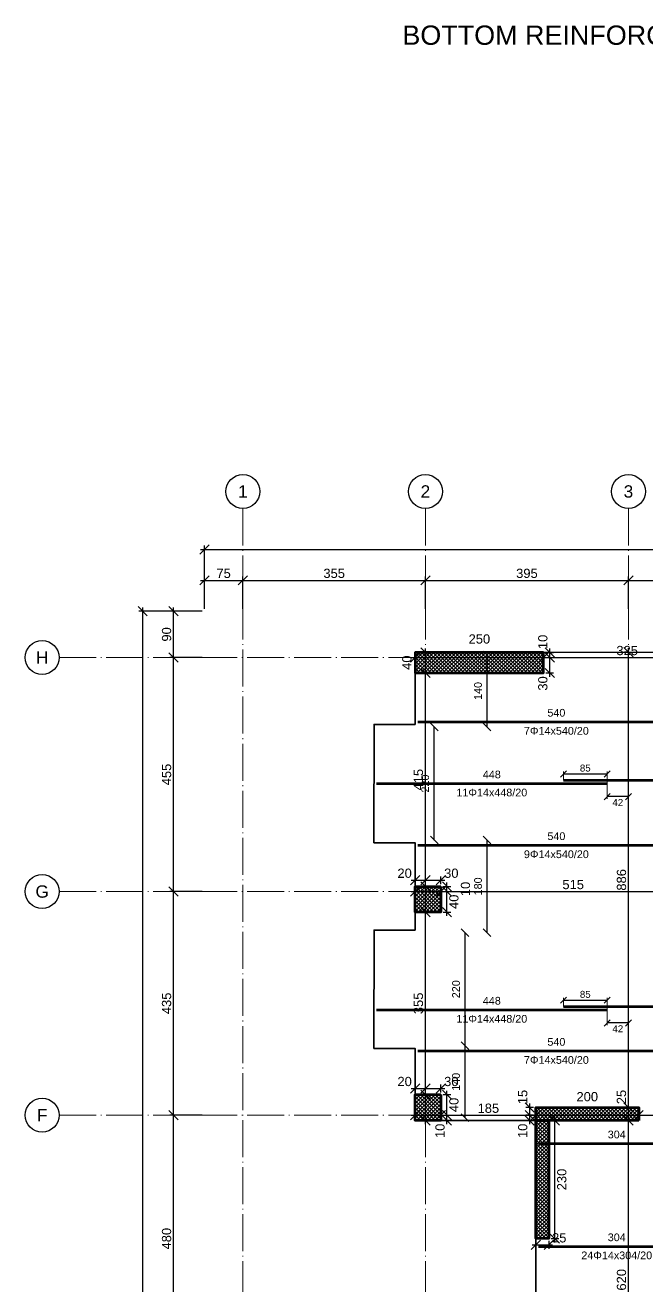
# Model space of a CAD drawing. Header units: millimetres. Extents: x -404 to 6018, y -5139 to 7890.
# Drawn here: x -349 to 861, y -2962 to -511 of the extents above; entities that cross this region are included whole.
import ezdxf
from ezdxf.enums import TextEntityAlignment as Align

# ---------------------------------------------------------------- set-up
doc = ezdxf.new("R2010")
doc.units = ezdxf.units.MM
doc.linetypes.add('ZWCAD_ISO04W100', pattern=[30.5, 24, -3, 0.5, -3])
for name, color, linetype, lineweight in [('AXIS LINES', 255, 'ZWCAD_ISO04W100', 13), ('COLUMN', 140, 'Continuous', 53), ('SLAB', 3, 'Continuous', 35), ('WALL', 10, 'Continuous', 53)]:
    doc.layers.add(name, color=color, linetype=linetype, lineweight=lineweight)
for name, color, linetype in [('FW_AXIS', 7, 'Continuous'), ('FW_COLUMN_HATCH', 8, 'Continuous'), ('FW_DIM', 7, 'Continuous'), ('FW_WALL_HATCH', 8, 'Continuous'), ('REB_NOTES', 7, 'Continuous'), ('REB_TOP_MESH_X', 5, 'Continuous'), ('REB_TOP_MESH_X_AXDIM', 5, 'Continuous'), ('REB_TOP_MESH_X_LAP', 5, 'Continuous'), ('REB_TOP_MESH_X_RANGE', 5, 'Continuous'), ('REB_TOP_MESH_X_TEXT', 5, 'Continuous')]:
    doc.layers.add(name, color=color, linetype=linetype)
doc.styles.add('REBAR_TXT', font='arial.ttf')
doc.styles.get("Standard").update_dxf_attribs({"font": 'arial.ttf'})
doc.dimstyles.new('FW_DIM', dxfattribs={"dimtxt": 18, "dimasz": 9, "dimexe": 7.5, "dimexo": 4.5, "dimgap": 4.5, "dimtad": 1, "dimdec": 0, "dimtxsty": 'Standard', "dimtsz": 9, "dimcen": 2.5, "dimdle": 7.5, "dimclrd": 256, "dimclre": 256, "dimclrt": 7, "dimazin": 3, "dimtfac": 1, "dimtmove": 2, "dimatfit": 3})
doc.dimstyles.new('REBAR LAP', dxfattribs={"dimtxt": 13.5, "dimasz": 2.5, "dimexe": 4.5, "dimexo": 0, "dimgap": 4.5, "dimtad": 1, "dimdec": 0, "dimtxsty": 'Standard', "dimtsz": 6, "dimcen": 2.5, "dimclrd": 6, "dimclre": 6, "dimclrt": 7, "dimazin": 3, "dimtfac": 1, "dimtmove": 2, "dimatfit": 3, "dimlwd": 25, "dimlwe": 18})
doc.dimstyles.new('REBAR M-200', dxfattribs={"dimtxt": 15, "dimasz": 15, "dimexe": 25, "dimexo": 12.5, "dimgap": 10, "dimtad": 1, "dimdec": 0, "dimtxsty": 'Standard', "dimblk": 'NONE', "dimcen": 50, "dimse1": 1, "dimse2": 1, "dimclrd": 6, "dimclre": 6, "dimclrt": 7, "dimazin": 3, "dimtfac": 1, "dimtmove": 2, "dimatfit": 3, "dimldrblk": 'NONE', "dimlwd": 53})
doc.dimstyles.new('REBAR RANGE', dxfattribs={"dimtxt": 15, "dimasz": 2.5, "dimexe": 0, "dimexo": 0, "dimgap": 10, "dimtad": 1, "dimdec": 0, "dimtxsty": 'Standard', "dimtsz": 7.5, "dimcen": 2.5, "dimse1": 1, "dimse2": 1, "dimclrd": 6, "dimclre": 6, "dimclrt": 7, "dimazin": 3, "dimtfac": 1, "dimtmove": 2, "dimatfit": 3, "dimlwd": 25})

# ---------------------------------------------------------------- blocks, each defined once
blk = doc.blocks.new('*D1102')
at = {"color": 6, "lineweight": 53}
blk.add_line((650, -2885.1), (954.5, -2885.1), dxfattribs=at)
at = {"layer": 'Defpoints'}
for p in [(650, -2885.1), (650, -2885.1), (954.5, -2885.1)]:
    blk.add_point(p, dxfattribs=at)
at = {"layer": 'REB_TOP_MESH_X', "color": 7, "insert": (802.2, -2867.6), "char_height": 15, "attachment_point": 5}
blk.add_mtext('304', dxfattribs=at)
blk = doc.blocks.new('_NONE')
blk = doc.blocks.new('*D1123')
at = {"color": 6, "lineweight": 53}
blk.add_line((335, -2425.1), (783.5, -2425.1), dxfattribs=at)
at = {"layer": 'Defpoints'}
for p in [(335, -2425.1), (335, -2425.1), (783.5, -2425.1)]:
    blk.add_point(p, dxfattribs=at)
at = {"layer": 'REB_TOP_MESH_X', "color": 7, "insert": (559.2, -2407.6), "char_height": 15, "attachment_point": 5}
blk.add_mtext('448', dxfattribs=at)
blk = doc.blocks.new('*D1124')
at = {"color": 6, "lineweight": 53}
blk.add_line((698.5, -2418.4), (1298.5, -2418.4), dxfattribs=at)
at = {"layer": 'Defpoints'}
for p in [(698.5, -2418.4), (698.5, -2418.4), (1298.5, -2418.4)]:
    blk.add_point(p, dxfattribs=at)
at = {"layer": 'REB_TOP_MESH_X', "color": 7, "insert": (998.5, -2400.9), "char_height": 15, "attachment_point": 5}
blk.add_mtext('600', dxfattribs=at)
blk = doc.blocks.new('_Oblique')
at = {"color": 0, "linetype": 'ByBlock', "lineweight": -2}
blk.add_line((-0.5, -0.5), (0.5, 0.5), dxfattribs=at)
blk = doc.blocks.new('*D1127')
at = {"color": 6, "lineweight": 18}
for p, q in [((698.5, -2418.4), (698.5, -2401.9)), ((783.5, -2425.1), (783.5, -2401.9))]:
    blk.add_line(p, q, dxfattribs=at)
at = {"color": 6, "lineweight": 25}
blk.add_line((698.5, -2406.4), (783.5, -2406.4), dxfattribs=at)
at = {"layer": 'Defpoints'}
for p in [(698.5, -2406.4), (698.5, -2418.4), (783.5, -2425.1)]:
    blk.add_point(p, dxfattribs=at)
at = {"layer": 'REB_TOP_MESH_X_LAP', "color": 6, "xscale": 12, "yscale": 12}
for p in [(698.5, -2406.4), (783.5, -2406.4)]:
    blk.add_blockref('_OBLIQUE', p, dxfattribs=at)
at = {"layer": 'REB_TOP_MESH_X_LAP', "color": 7, "insert": (741, -2395.1), "char_height": 13.5, "attachment_point": 5}
blk.add_mtext('85', dxfattribs=at)
blk = doc.blocks.new('*D1128')
at = {"color": 6, "lineweight": 18}
for p, q in [((783.5, -2425.1), (783.5, -2455.1)), ((825, -2425.1), (825, -2455.1))]:
    blk.add_line(p, q, dxfattribs=at)
at = {"color": 6, "lineweight": 25}
blk.add_line((825, -2450.6), (783.5, -2450.6), dxfattribs=at)
at = {"layer": 'Defpoints'}
for p in [(783.5, -2425.1), (825, -2425.1), (825, -2450.6)]:
    blk.add_point(p, dxfattribs=at)
at = {"layer": 'REB_TOP_MESH_X_AXDIM', "color": 6, "xscale": 12, "yscale": 12}
for p in [(783.5, -2450.6), (825, -2450.6)]:
    blk.add_blockref('_OBLIQUE', p, dxfattribs=at)
at = {"layer": 'REB_TOP_MESH_X_AXDIM', "color": 7, "insert": (804.3, -2461.9), "char_height": 13.5, "attachment_point": 5}
blk.add_mtext('42', dxfattribs=at)
blk = doc.blocks.new('*D1133')
at = {"color": 6, "lineweight": 53}
blk.add_line((335, -1985.1), (783.5, -1985.1), dxfattribs=at)
at = {"layer": 'Defpoints'}
for p in [(335, -1985.1), (335, -1985.1), (783.5, -1985.1)]:
    blk.add_point(p, dxfattribs=at)
at = {"layer": 'REB_TOP_MESH_X', "color": 7, "insert": (559.2, -1967.6), "char_height": 15, "attachment_point": 5}
blk.add_mtext('448', dxfattribs=at)
blk = doc.blocks.new('*D1134')
at = {"color": 6, "lineweight": 53}
blk.add_line((698.5, -1978.4), (1298.5, -1978.4), dxfattribs=at)
at = {"layer": 'Defpoints'}
for p in [(698.5, -1978.4), (698.5, -1978.4), (1298.5, -1978.4)]:
    blk.add_point(p, dxfattribs=at)
at = {"layer": 'REB_TOP_MESH_X', "color": 7, "insert": (998.5, -1960.9), "char_height": 15, "attachment_point": 5}
blk.add_mtext('600', dxfattribs=at)
blk = doc.blocks.new('*D1137')
at = {"color": 6, "lineweight": 18}
for p, q in [((698.5, -1978.4), (698.5, -1961.9)), ((783.5, -1985.1), (783.5, -1961.9))]:
    blk.add_line(p, q, dxfattribs=at)
at = {"color": 6, "lineweight": 25}
blk.add_line((698.5, -1966.4), (783.5, -1966.4), dxfattribs=at)
at = {"layer": 'Defpoints'}
for p in [(698.5, -1966.4), (698.5, -1978.4), (783.5, -1985.1)]:
    blk.add_point(p, dxfattribs=at)
at = {"layer": 'REB_TOP_MESH_X_LAP', "color": 6, "xscale": 12, "yscale": 12}
for p in [(698.5, -1966.4), (783.5, -1966.4)]:
    blk.add_blockref('_OBLIQUE', p, dxfattribs=at)
at = {"layer": 'REB_TOP_MESH_X_LAP', "color": 7, "insert": (741, -1955.1), "char_height": 13.5, "attachment_point": 5}
blk.add_mtext('85', dxfattribs=at)
blk = doc.blocks.new('*D1138')
at = {"color": 6, "lineweight": 18}
for p, q in [((783.5, -1985.1), (783.5, -2015.1)), ((825, -1985.1), (825, -2015.1))]:
    blk.add_line(p, q, dxfattribs=at)
at = {"color": 6, "lineweight": 25}
blk.add_line((825, -2010.6), (783.5, -2010.6), dxfattribs=at)
at = {"layer": 'Defpoints'}
for p in [(783.5, -1985.1), (825, -1985.1), (825, -2010.6)]:
    blk.add_point(p, dxfattribs=at)
at = {"layer": 'REB_TOP_MESH_X_AXDIM', "color": 6, "xscale": 12, "yscale": 12}
for p in [(783.5, -2010.6), (825, -2010.6)]:
    blk.add_blockref('_OBLIQUE', p, dxfattribs=at)
at = {"layer": 'REB_TOP_MESH_X_AXDIM', "color": 7, "insert": (804.3, -2021.9), "char_height": 13.5, "attachment_point": 5}
blk.add_mtext('42', dxfattribs=at)
blk = doc.blocks.new('*D1143')
at = {"color": 6, "lineweight": 53}
blk.add_line((415, -2105.1), (954.5, -2105.1), dxfattribs=at)
at = {"layer": 'Defpoints'}
for p in [(415, -2105.1), (415, -2105.1), (954.5, -2105.1)]:
    blk.add_point(p, dxfattribs=at)
at = {"layer": 'REB_TOP_MESH_X', "color": 7, "insert": (684.8, -2087.6), "char_height": 15, "attachment_point": 5}
blk.add_mtext('540', dxfattribs=at)
blk = doc.blocks.new('*D1174')
at = {"color": 6, "lineweight": 53}
blk.add_line((415, -2505.1), (954.5, -2505.1), dxfattribs=at)
at = {"layer": 'Defpoints'}
for p in [(415, -2505.1), (415, -2505.1), (954.5, -2505.1)]:
    blk.add_point(p, dxfattribs=at)
at = {"layer": 'REB_TOP_MESH_X', "color": 7, "insert": (684.8, -2487.6), "char_height": 15, "attachment_point": 5}
blk.add_mtext('540', dxfattribs=at)
blk = doc.blocks.new('*D1181')
at = {"color": 6, "lineweight": 53}
blk.add_line((415, -1865.1), (954.5, -1865.1), dxfattribs=at)
at = {"layer": 'Defpoints'}
for p in [(415, -1865.1), (415, -1865.1), (954.5, -1865.1)]:
    blk.add_point(p, dxfattribs=at)
at = {"layer": 'REB_TOP_MESH_X', "color": 7, "insert": (684.8, -1847.6), "char_height": 15, "attachment_point": 5}
blk.add_mtext('540', dxfattribs=at)
blk = doc.blocks.new('*D1228')
at = {"color": 6, "lineweight": 53}
blk.add_line((650, -2685.1), (954.5, -2685.1), dxfattribs=at)
at = {"layer": 'Defpoints'}
for p in [(650, -2685.1), (650, -2685.1), (954.5, -2685.1)]:
    blk.add_point(p, dxfattribs=at)
at = {"layer": 'REB_TOP_MESH_X', "color": 7, "insert": (802.2, -2667.6), "char_height": 15, "attachment_point": 5}
blk.add_mtext('304', dxfattribs=at)
blk = doc.blocks.new('*D1275')
at = {"color": 6, "lineweight": 25}
blk.add_line((507.1, -2495.1), (507.1, -2275.1), dxfattribs=at)
at = {"layer": 'Defpoints'}
for p in [(507.1, -2275.1), (507.1, -2495.1), (507.1, -2495.1)]:
    blk.add_point(p, dxfattribs=at)
at = {"layer": 'REB_TOP_MESH_X_RANGE', "color": 6, "xscale": 15, "yscale": 15, "rotation": 90}
for p in [(507.1, -2275.1), (507.1, -2495.1)]:
    blk.add_blockref('_OBLIQUE', p, dxfattribs=at)
at = {"layer": 'REB_TOP_MESH_X_RANGE', "color": 7, "insert": (489.6, -2385.1), "char_height": 15, "attachment_point": 5, "rotation": 90}
blk.add_mtext('220', dxfattribs=at)
blk = doc.blocks.new('*D1276')
at = {"color": 6, "lineweight": 25}
blk.add_line((447.1, -2095.1), (447.1, -1875.1), dxfattribs=at)
at = {"layer": 'Defpoints'}
for p in [(447.1, -1875.1), (447.1, -2095.1), (447.1, -2095.1)]:
    blk.add_point(p, dxfattribs=at)
at = {"layer": 'REB_TOP_MESH_X_RANGE', "color": 6, "xscale": 15, "yscale": 15, "rotation": 90}
for p in [(447.1, -1875.1), (447.1, -2095.1)]:
    blk.add_blockref('_OBLIQUE', p, dxfattribs=at)
at = {"layer": 'REB_TOP_MESH_X_RANGE', "color": 7, "insert": (429.6, -1985.1), "char_height": 15, "attachment_point": 5, "rotation": 90}
blk.add_mtext('220', dxfattribs=at)
blk = doc.blocks.new('*D1281')
at = {"color": 6, "lineweight": 25}
blk.add_line((549.9, -2275.1), (549.9, -2095.1), dxfattribs=at)
at = {"layer": 'Defpoints'}
for p in [(549.9, -2095.1), (549.9, -2275.1), (549.9, -2275.1)]:
    blk.add_point(p, dxfattribs=at)
at = {"layer": 'REB_TOP_MESH_X_RANGE', "color": 6, "xscale": 15, "yscale": 15, "rotation": 90}
for p in [(549.9, -2095.1), (549.9, -2275.1)]:
    blk.add_blockref('_OBLIQUE', p, dxfattribs=at)
at = {"layer": 'REB_TOP_MESH_X_RANGE', "color": 7, "insert": (532.4, -2185.1), "char_height": 15, "attachment_point": 5, "rotation": 90}
blk.add_mtext('180', dxfattribs=at)
blk = doc.blocks.new('*D1287')
at = {"color": 6, "lineweight": 25}
blk.add_line((507.1, -2635.1), (507.1, -2495.1), dxfattribs=at)
at = {"layer": 'Defpoints'}
for p in [(507.1, -2495.1), (507.1, -2635.1), (507.1, -2635.1)]:
    blk.add_point(p, dxfattribs=at)
at = {"layer": 'REB_TOP_MESH_X_RANGE', "color": 6, "xscale": 15, "yscale": 15, "rotation": 90}
for p in [(507.1, -2495.1), (507.1, -2635.1)]:
    blk.add_blockref('_OBLIQUE', p, dxfattribs=at)
at = {"layer": 'REB_TOP_MESH_X_RANGE', "color": 7, "insert": (489.6, -2565.1), "char_height": 15, "attachment_point": 5, "rotation": 90}
blk.add_mtext('140', dxfattribs=at)
blk = doc.blocks.new('*D1288')
at = {"color": 6, "lineweight": 25}
blk.add_line((549.9, -1875.1), (549.9, -1735.1), dxfattribs=at)
at = {"layer": 'Defpoints'}
for p in [(549.9, -1735.1), (549.9, -1875.1), (549.9, -1875.1)]:
    blk.add_point(p, dxfattribs=at)
at = {"layer": 'REB_TOP_MESH_X_RANGE', "color": 6, "xscale": 15, "yscale": 15, "rotation": 90}
for p in [(549.9, -1735.1), (549.9, -1875.1)]:
    blk.add_blockref('_OBLIQUE', p, dxfattribs=at)
at = {"layer": 'REB_TOP_MESH_X_RANGE', "color": 7, "insert": (532.4, -1805.1), "char_height": 15, "attachment_point": 5, "rotation": 90}
blk.add_mtext('140', dxfattribs=at)
blk = doc.blocks.new('*D1306')
for p, q in [((632.9, -2647.6), (632.9, -2622.6)), ((640.4, -2630.1), (625.4, -2630.1)), ((640.4, -2640.1), (625.4, -2640.1))]:
    blk.add_line(p, q)
at = {"layer": 'Defpoints'}
for p in [(632.9, -2640.1), (644.9, -2630.1), (644.9, -2640.1)]:
    blk.add_point(p, dxfattribs=at)
at = {"layer": 'FW_DIM', "xscale": 18, "yscale": 18, "rotation": 90}
for p in [(632.9, -2630.1), (632.9, -2640.1)]:
    blk.add_blockref('_OBLIQUE', p, dxfattribs=at)
at = {"layer": 'FW_DIM', "color": 7, "insert": (619.4, -2660.5), "char_height": 18, "attachment_point": 5, "rotation": 90}
blk.add_mtext('10', dxfattribs=at)
blk = doc.blocks.new('*D1307')
for p, q in [((640.4, -2615.1), (625.4, -2615.1)), ((632.9, -2637.6), (632.9, -2607.6)), ((640.4, -2630.1), (625.4, -2630.1))]:
    blk.add_line(p, q)
at = {"layer": 'Defpoints'}
for p in [(644.9, -2615.1), (632.9, -2630.1), (644.9, -2630.1)]:
    blk.add_point(p, dxfattribs=at)
at = {"layer": 'FW_DIM', "xscale": 18, "yscale": 18, "rotation": 90}
for p in [(632.9, -2615.1), (632.9, -2630.1)]:
    blk.add_blockref('_OBLIQUE', p, dxfattribs=at)
at = {"layer": 'FW_DIM', "color": 7, "insert": (619.4, -2594.7), "char_height": 18, "attachment_point": 5, "rotation": 90}
blk.add_mtext('15', dxfattribs=at)
blk = doc.blocks.new('*D1308')
for p, q in [((637.4, -2882.1), (677.4, -2882.1)), ((644.9, -2874.6), (644.9, -2889.6)), ((669.9, -2874.6), (669.9, -2889.6))]:
    blk.add_line(p, q)
at = {"layer": 'Defpoints'}
for p in [(644.9, -2870.1), (644.9, -2882.1), (669.9, -2870.1)]:
    blk.add_point(p, dxfattribs=at)
at = {"layer": 'FW_DIM', "xscale": 18, "yscale": 18}
for p in [(644.9, -2882.1), (669.9, -2882.1)]:
    blk.add_blockref('_OBLIQUE', p, dxfattribs=at)
at = {"layer": 'FW_DIM', "color": 7, "insert": (690.3, -2868.6), "char_height": 18, "attachment_point": 5}
blk.add_mtext('25', dxfattribs=at)
blk = doc.blocks.new('*D1309')
for p, q in [((674.4, -2640.1), (689.4, -2640.1)), ((681.9, -2877.6), (681.9, -2632.6)), ((674.4, -2870.1), (689.4, -2870.1))]:
    blk.add_line(p, q)
at = {"layer": 'Defpoints'}
for p in [(669.9, -2640.1), (669.9, -2870.1), (681.9, -2870.1)]:
    blk.add_point(p, dxfattribs=at)
at = {"layer": 'FW_DIM', "xscale": 18, "yscale": 18, "rotation": 90}
for p in [(681.9, -2640.1), (681.9, -2870.1)]:
    blk.add_blockref('_OBLIQUE', p, dxfattribs=at)
at = {"layer": 'FW_DIM', "color": 7, "insert": (695.4, -2755.1), "char_height": 18, "attachment_point": 5, "rotation": 90}
blk.add_mtext('230', dxfattribs=at)
blk = doc.blocks.new('*D1310')
for p, q in [((664.5, -1740.1), (679.5, -1740.1)), ((672, -1777.6), (672, -1732.6)), ((664.5, -1770.1), (679.5, -1770.1))]:
    blk.add_line(p, q)
at = {"layer": 'Defpoints'}
for p in [(660, -1740.1), (660, -1770.1), (672, -1770.1)]:
    blk.add_point(p, dxfattribs=at)
at = {"layer": 'FW_DIM', "xscale": 18, "yscale": 18, "rotation": 90}
for p in [(672, -1740.1), (672, -1770.1)]:
    blk.add_blockref('_OBLIQUE', p, dxfattribs=at)
at = {"layer": 'FW_DIM', "color": 7, "insert": (658.5, -1790.5), "char_height": 18, "attachment_point": 5, "rotation": 90}
blk.add_mtext('30', dxfattribs=at)
blk = doc.blocks.new('*D1311')
for p, q in [((664.5, -1730.1), (679.5, -1730.1)), ((664.5, -1740.1), (679.5, -1740.1)), ((672, -1747.6), (672, -1722.6))]:
    blk.add_line(p, q)
at = {"layer": 'Defpoints'}
for p in [(660, -1730.1), (660, -1740.1), (672, -1740.1)]:
    blk.add_point(p, dxfattribs=at)
at = {"layer": 'FW_DIM', "xscale": 18, "yscale": 18, "rotation": 90}
for p in [(672, -1730.1), (672, -1740.1)]:
    blk.add_blockref('_OBLIQUE', p, dxfattribs=at)
at = {"layer": 'FW_DIM', "color": 7, "insert": (658.5, -1709.7), "char_height": 18, "attachment_point": 5, "rotation": 90}
blk.add_mtext('10', dxfattribs=at)
blk = doc.blocks.new('*D1332')
for p, q in [((402.5, -2173.1), (437.5, -2173.1)), ((410, -2180.6), (410, -2165.6)), ((430, -2180.6), (430, -2165.6))]:
    blk.add_line(p, q)
at = {"layer": 'Defpoints'}
for p in [(410, -2173.1), (410, -2185.1), (430, -2185.1)]:
    blk.add_point(p, dxfattribs=at)
at = {"layer": 'FW_DIM', "xscale": 18, "yscale": 18}
for p in [(410, -2173.1), (430, -2173.1)]:
    blk.add_blockref('_OBLIQUE', p, dxfattribs=at)
at = {"layer": 'FW_DIM', "color": 7, "insert": (389.6, -2159.6), "char_height": 18, "attachment_point": 5}
blk.add_mtext('20', dxfattribs=at)
blk = doc.blocks.new('*D1333')
for p, q in [((422.5, -2173.1), (467.5, -2173.1)), ((430, -2180.6), (430, -2165.6)), ((460, -2180.6), (460, -2165.6))]:
    blk.add_line(p, q)
at = {"layer": 'Defpoints'}
for p in [(430, -2173.1), (430, -2185.1), (460, -2185.1)]:
    blk.add_point(p, dxfattribs=at)
at = {"layer": 'FW_DIM', "xscale": 18, "yscale": 18}
for p in [(430, -2173.1), (460, -2173.1)]:
    blk.add_blockref('_OBLIQUE', p, dxfattribs=at)
at = {"layer": 'FW_DIM', "color": 7, "insert": (480.4, -2159.6), "char_height": 18, "attachment_point": 5}
blk.add_mtext('30', dxfattribs=at)
blk = doc.blocks.new('*D1334')
for p, q in [((464.5, -2195.1), (479.5, -2195.1)), ((472, -2242.6), (472, -2187.6)), ((464.5, -2235.1), (479.5, -2235.1))]:
    blk.add_line(p, q)
at = {"layer": 'Defpoints'}
for p in [(460, -2195.1), (460, -2235.1), (472, -2235.1)]:
    blk.add_point(p, dxfattribs=at)
at = {"layer": 'FW_DIM', "xscale": 18, "yscale": 18, "rotation": 90}
for p in [(472, -2195.1), (472, -2235.1)]:
    blk.add_blockref('_OBLIQUE', p, dxfattribs=at)
at = {"layer": 'FW_DIM', "color": 7, "insert": (485.5, -2215.1), "char_height": 18, "attachment_point": 5, "rotation": 90}
blk.add_mtext('40', dxfattribs=at)
blk = doc.blocks.new('*D1335')
for p, q in [((472, -2202.6), (472, -2177.6)), ((464.5, -2185.1), (479.5, -2185.1)), ((464.5, -2195.1), (479.5, -2195.1))]:
    blk.add_line(p, q)
at = {"layer": 'Defpoints'}
for p in [(460, -2185.1), (460, -2195.1), (472, -2195.1)]:
    blk.add_point(p, dxfattribs=at)
at = {"layer": 'FW_DIM', "xscale": 18, "yscale": 18, "rotation": 90}
for p in [(472, -2185.1), (472, -2195.1)]:
    blk.add_blockref('_OBLIQUE', p, dxfattribs=at)
at = {"layer": 'FW_DIM', "color": 7, "insert": (508, -2190.1), "char_height": 18, "attachment_point": 5, "rotation": 90}
blk.add_mtext('10', dxfattribs=at)
blk = doc.blocks.new('*D1344')
for p, q in [((410, -2585.6), (410, -2570.6)), ((430, -2585.6), (430, -2570.6)), ((402.5, -2578.1), (437.5, -2578.1))]:
    blk.add_line(p, q)
at = {"layer": 'Defpoints'}
for p in [(410, -2578.1), (410, -2590.1), (430, -2590.1)]:
    blk.add_point(p, dxfattribs=at)
at = {"layer": 'FW_DIM', "xscale": 18, "yscale": 18}
for p in [(410, -2578.1), (430, -2578.1)]:
    blk.add_blockref('_OBLIQUE', p, dxfattribs=at)
at = {"layer": 'FW_DIM', "color": 7, "insert": (389.6, -2564.6), "char_height": 18, "attachment_point": 5}
blk.add_mtext('20', dxfattribs=at)
blk = doc.blocks.new('*D1345')
for p, q in [((430, -2585.6), (430, -2570.6)), ((460, -2585.6), (460, -2570.6)), ((422.5, -2578.1), (467.5, -2578.1))]:
    blk.add_line(p, q)
at = {"layer": 'Defpoints'}
for p in [(430, -2578.1), (430, -2590.1), (460, -2590.1)]:
    blk.add_point(p, dxfattribs=at)
at = {"layer": 'FW_DIM', "xscale": 18, "yscale": 18}
for p in [(430, -2578.1), (460, -2578.1)]:
    blk.add_blockref('_OBLIQUE', p, dxfattribs=at)
at = {"layer": 'FW_DIM', "color": 7, "insert": (480.4, -2564.6), "char_height": 18, "attachment_point": 5}
blk.add_mtext('30', dxfattribs=at)
blk = doc.blocks.new('*D1346')
for p, q in [((472, -2647.6), (472, -2622.6)), ((464.5, -2630.1), (479.5, -2630.1)), ((464.5, -2640.1), (479.5, -2640.1))]:
    blk.add_line(p, q)
at = {"layer": 'Defpoints'}
for p in [(460, -2630.1), (460, -2640.1), (472, -2640.1)]:
    blk.add_point(p, dxfattribs=at)
at = {"layer": 'FW_DIM', "xscale": 18, "yscale": 18, "rotation": 90}
for p in [(472, -2630.1), (472, -2640.1)]:
    blk.add_blockref('_OBLIQUE', p, dxfattribs=at)
at = {"layer": 'FW_DIM', "color": 7, "insert": (458.5, -2660.5), "char_height": 18, "attachment_point": 5, "rotation": 90}
blk.add_mtext('10', dxfattribs=at)
blk = doc.blocks.new('*D1347')
for p, q in [((464.5, -2590.1), (479.5, -2590.1)), ((472, -2637.6), (472, -2582.6)), ((464.5, -2630.1), (479.5, -2630.1))]:
    blk.add_line(p, q)
at = {"layer": 'Defpoints'}
for p in [(460, -2590.1), (460, -2630.1), (472, -2630.1)]:
    blk.add_point(p, dxfattribs=at)
at = {"layer": 'FW_DIM', "xscale": 18, "yscale": 18, "rotation": 90}
for p in [(472, -2590.1), (472, -2630.1)]:
    blk.add_blockref('_OBLIQUE', p, dxfattribs=at)
at = {"layer": 'FW_DIM', "color": 7, "insert": (485.5, -2610.1), "char_height": 18, "attachment_point": 5, "rotation": 90}
blk.add_mtext('40', dxfattribs=at)
blk = doc.blocks.new('*D1398')
for p, q in [((410, -2625.6), (410, -2622.6)), ((460, -2625.6), (460, -2622.6)), ((402.5, -2630.1), (467.5, -2630.1))]:
    blk.add_line(p, q)
at = {"layer": 'Defpoints'}
for p in [(410, -2630.1), (410, -2630.1), (460, -2630.1)]:
    blk.add_point(p, dxfattribs=at)
at = {"layer": 'FW_DIM', "xscale": 18, "yscale": 18}
for p in [(410, -2630.1), (460, -2630.1)]:
    blk.add_blockref('_OBLIQUE', p, dxfattribs=at)
blk = doc.blocks.new('*D1399')
for p, q in [((460, -2625.6), (460, -2622.6)), ((644.9, -2625.6), (644.9, -2622.6)), ((452.5, -2630.1), (652.4, -2630.1))]:
    blk.add_line(p, q)
at = {"layer": 'Defpoints'}
for p in [(460, -2630.1), (460, -2630.1), (644.9, -2630.1)]:
    blk.add_point(p, dxfattribs=at)
at = {"layer": 'FW_DIM', "xscale": 18, "yscale": 18}
for p in [(460, -2630.1), (644.9, -2630.1)]:
    blk.add_blockref('_OBLIQUE', p, dxfattribs=at)
at = {"layer": 'FW_DIM', "color": 7, "insert": (552.5, -2616.6), "char_height": 18, "attachment_point": 5}
blk.add_mtext('185', dxfattribs=at)
blk = doc.blocks.new('*D1400')
for p, q in [((644.9, -2625.6), (644.9, -2622.6)), ((844.9, -2625.6), (844.9, -2622.6)), ((637.4, -2630.1), (852.4, -2630.1))]:
    blk.add_line(p, q)
at = {"layer": 'Defpoints'}
for p in [(644.9, -2630.1), (644.9, -2630.1), (844.9, -2630.1)]:
    blk.add_point(p, dxfattribs=at)
at = {"layer": 'FW_DIM', "xscale": 18, "yscale": 18}
for p in [(644.9, -2630.1), (844.9, -2630.1)]:
    blk.add_blockref('_OBLIQUE', p, dxfattribs=at)
at = {"layer": 'FW_DIM', "color": 7, "insert": (744.9, -2594.1), "char_height": 18, "attachment_point": 5}
blk.add_mtext('200', dxfattribs=at)
blk = doc.blocks.new('*D1401')
for p, q in [((844.9, -2625.6), (844.9, -2622.6)), ((975, -2625.6), (975, -2622.6)), ((837.4, -2630.1), (982.5, -2630.1))]:
    blk.add_line(p, q)
at = {"layer": 'Defpoints'}
for p in [(844.9, -2630.1), (844.9, -2630.1), (975, -2630.1)]:
    blk.add_point(p, dxfattribs=at)
at = {"layer": 'FW_DIM', "xscale": 18, "yscale": 18}
for p in [(844.9, -2630.1), (975, -2630.1)]:
    blk.add_blockref('_OBLIQUE', p, dxfattribs=at)
at = {"layer": 'FW_DIM', "color": 7, "insert": (910, -2616.6), "char_height": 18, "attachment_point": 5}
blk.add_mtext('130', dxfattribs=at)
blk = doc.blocks.new('*D1406')
for p, q in [((402.4, -2195.1), (467.5, -2195.1)), ((409.9, -2190.6), (409.9, -2187.6)), ((460, -2190.6), (460, -2187.6))]:
    blk.add_line(p, q)
at = {"layer": 'Defpoints'}
for p in [(409.9, -2195.1), (409.9, -2195.1), (460, -2195.1)]:
    blk.add_point(p, dxfattribs=at)
at = {"layer": 'FW_DIM', "xscale": 18, "yscale": 18}
for p in [(409.9, -2195.1), (460, -2195.1)]:
    blk.add_blockref('_OBLIQUE', p, dxfattribs=at)
blk = doc.blocks.new('*D1407')
for p, q in [((452.5, -2195.1), (982.5, -2195.1)), ((460, -2190.6), (460, -2187.6)), ((975, -2190.6), (975, -2187.6))]:
    blk.add_line(p, q)
at = {"layer": 'Defpoints'}
for p in [(460, -2195.1), (460, -2195.1), (975, -2195.1)]:
    blk.add_point(p, dxfattribs=at)
at = {"layer": 'FW_DIM', "xscale": 18, "yscale": 18}
for p in [(460, -2195.1), (975, -2195.1)]:
    blk.add_blockref('_OBLIQUE', p, dxfattribs=at)
at = {"layer": 'FW_DIM', "color": 7, "insert": (717.5, -2181.6), "char_height": 18, "attachment_point": 5}
blk.add_mtext('515', dxfattribs=at)
blk = doc.blocks.new('*D1412')
for p, q in [((402.5, -1740.1), (667.5, -1740.1)), ((410, -1735.6), (410, -1732.6)), ((660, -1735.6), (660, -1732.6))]:
    blk.add_line(p, q)
at = {"layer": 'Defpoints'}
for p in [(410, -1740.1), (410, -1740.1), (660, -1740.1)]:
    blk.add_point(p, dxfattribs=at)
at = {"layer": 'FW_DIM', "xscale": 18, "yscale": 18}
for p in [(410, -1740.1), (660, -1740.1)]:
    blk.add_blockref('_OBLIQUE', p, dxfattribs=at)
at = {"layer": 'FW_DIM', "color": 7, "insert": (535, -1704.1), "char_height": 18, "attachment_point": 5}
blk.add_mtext('250', dxfattribs=at)
blk = doc.blocks.new('*D1413')
for p, q in [((652.5, -1740.1), (992.5, -1740.1)), ((660, -1735.6), (660, -1732.6)), ((985, -1735.6), (985, -1732.6))]:
    blk.add_line(p, q)
at = {"layer": 'Defpoints'}
for p in [(660, -1740.1), (660, -1740.1), (985, -1740.1)]:
    blk.add_point(p, dxfattribs=at)
at = {"layer": 'FW_DIM', "xscale": 18, "yscale": 18}
for p in [(660, -1740.1), (985, -1740.1)]:
    blk.add_blockref('_OBLIQUE', p, dxfattribs=at)
at = {"layer": 'FW_DIM', "color": 7, "insert": (822.5, -1726.6), "char_height": 18, "attachment_point": 5}
blk.add_mtext('325', dxfattribs=at)
blk = doc.blocks.new('*D1428')
for p, q in [((425.5, -2590.1), (422.5, -2590.1)), ((430, -2647.6), (430, -2582.6)), ((425.5, -2640.1), (422.5, -2640.1))]:
    blk.add_line(p, q)
at = {"layer": 'Defpoints'}
for p in [(430, -2590.1), (430, -2640.1), (430, -2640.1)]:
    blk.add_point(p, dxfattribs=at)
at = {"layer": 'FW_DIM', "xscale": 18, "yscale": 18, "rotation": 90}
for p in [(430, -2590.1), (430, -2640.1)]:
    blk.add_blockref('_OBLIQUE', p, dxfattribs=at)
blk = doc.blocks.new('*D1429')
for p, q in [((430, -2597.6), (430, -2227.6)), ((425.5, -2235.1), (422.5, -2235.1)), ((425.5, -2590.1), (422.5, -2590.1))]:
    blk.add_line(p, q)
at = {"layer": 'Defpoints'}
for p in [(430, -2235.1), (430, -2590.1), (430, -2590.1)]:
    blk.add_point(p, dxfattribs=at)
at = {"layer": 'FW_DIM', "xscale": 18, "yscale": 18, "rotation": 90}
for p in [(430, -2235.1), (430, -2590.1)]:
    blk.add_blockref('_OBLIQUE', p, dxfattribs=at)
at = {"layer": 'FW_DIM', "color": 7, "insert": (416.5, -2412.6), "char_height": 18, "attachment_point": 5, "rotation": 90}
blk.add_mtext('355', dxfattribs=at)
blk = doc.blocks.new('*D1430')
for p, q in [((430, -2242.6), (430, -2177.6)), ((425.5, -2185.1), (422.5, -2185.1)), ((425.5, -2235.1), (422.5, -2235.1))]:
    blk.add_line(p, q)
at = {"layer": 'Defpoints'}
for p in [(430, -2185.1), (430, -2235.1), (430, -2235.1)]:
    blk.add_point(p, dxfattribs=at)
at = {"layer": 'FW_DIM', "xscale": 18, "yscale": 18, "rotation": 90}
for p in [(430, -2185.1), (430, -2235.1)]:
    blk.add_blockref('_OBLIQUE', p, dxfattribs=at)
blk = doc.blocks.new('*D1431')
for p, q in [((430, -2192.6), (430, -1762.6)), ((425.5, -1770.1), (422.5, -1770.1)), ((425.5, -2185.1), (422.5, -2185.1))]:
    blk.add_line(p, q)
at = {"layer": 'Defpoints'}
for p in [(430, -1770.1), (430, -2185.1), (430, -2185.1)]:
    blk.add_point(p, dxfattribs=at)
at = {"layer": 'FW_DIM', "xscale": 18, "yscale": 18, "rotation": 90}
for p in [(430, -1770.1), (430, -2185.1)]:
    blk.add_blockref('_OBLIQUE', p, dxfattribs=at)
at = {"layer": 'FW_DIM', "color": 7, "insert": (416.5, -1977.6), "char_height": 18, "attachment_point": 5, "rotation": 90}
blk.add_mtext('415', dxfattribs=at)
blk = doc.blocks.new('*D1432')
for p, q in [((425.5, -1730.1), (422.5, -1730.1)), ((430, -1777.6), (430, -1722.6)), ((425.5, -1770.1), (422.5, -1770.1))]:
    blk.add_line(p, q)
at = {"layer": 'Defpoints'}
for p in [(430, -1730.1), (430, -1770.1), (430, -1770.1)]:
    blk.add_point(p, dxfattribs=at)
at = {"layer": 'FW_DIM', "xscale": 18, "yscale": 18, "rotation": 90}
for p in [(430, -1730.1), (430, -1770.1)]:
    blk.add_blockref('_OBLIQUE', p, dxfattribs=at)
at = {"layer": 'FW_DIM', "color": 7, "insert": (394, -1750.1), "char_height": 18, "attachment_point": 5, "rotation": 90}
blk.add_mtext('40', dxfattribs=at)
blk = doc.blocks.new('*D1440')
for p, q in [((820.5, -2640.1), (817.5, -2640.1)), ((825, -3267.6), (825, -2632.6)), ((820.5, -3260.1), (817.5, -3260.1))]:
    blk.add_line(p, q)
at = {"layer": 'Defpoints'}
for p in [(825, -2640.1), (825, -3260.1), (825, -3260.1)]:
    blk.add_point(p, dxfattribs=at)
at = {"layer": 'FW_DIM', "xscale": 18, "yscale": 18, "rotation": 90}
for p in [(825, -2640.1), (825, -3260.1)]:
    blk.add_blockref('_OBLIQUE', p, dxfattribs=at)
at = {"layer": 'FW_DIM', "color": 7, "insert": (811.5, -2950.1), "char_height": 18, "attachment_point": 5, "rotation": 90}
blk.add_mtext('620', dxfattribs=at)
blk = doc.blocks.new('*D1441')
for p, q in [((820.5, -2615.1), (817.5, -2615.1)), ((825, -2647.6), (825, -2607.6)), ((820.5, -2640.1), (817.5, -2640.1))]:
    blk.add_line(p, q)
at = {"layer": 'Defpoints'}
for p in [(825, -2615.1), (825, -2640.1), (825, -2640.1)]:
    blk.add_point(p, dxfattribs=at)
at = {"layer": 'FW_DIM', "xscale": 18, "yscale": 18, "rotation": 90}
for p in [(825, -2615.1), (825, -2640.1)]:
    blk.add_blockref('_OBLIQUE', p, dxfattribs=at)
at = {"layer": 'FW_DIM', "color": 7, "insert": (811.5, -2594.7), "char_height": 18, "attachment_point": 5, "rotation": 90}
blk.add_mtext('25', dxfattribs=at)
blk = doc.blocks.new('*D1442')
for p, q in [((820.5, -1729.6), (817.5, -1729.6)), ((825, -2622.6), (825, -1722.1)), ((820.5, -2615.1), (817.5, -2615.1))]:
    blk.add_line(p, q)
at = {"layer": 'Defpoints'}
for p in [(825, -1729.6), (825, -2615.1), (825, -2615.1)]:
    blk.add_point(p, dxfattribs=at)
at = {"layer": 'FW_DIM', "xscale": 18, "yscale": 18, "rotation": 90}
for p in [(825, -1729.6), (825, -2615.1)]:
    blk.add_blockref('_OBLIQUE', p, dxfattribs=at)
at = {"layer": 'FW_DIM', "color": 7, "insert": (811.5, -2172.4), "char_height": 18, "attachment_point": 5, "rotation": 90}
blk.add_mtext('886', dxfattribs=at)
blk = doc.blocks.new('*D1465')
for p, q in [((-7.5, -1590), (82.5, -1590)), ((0, -1645.5), (0, -1582.5)), ((75, -1645.5), (75, -1582.5))]:
    blk.add_line(p, q)
at = {"layer": 'Defpoints'}
for p in [(0, -1590), (0, -1650), (75, -1650)]:
    blk.add_point(p, dxfattribs=at)
at = {"layer": 'FW_DIM', "xscale": 18, "yscale": 18}
for p in [(0, -1590), (75, -1590)]:
    blk.add_blockref('_OBLIQUE', p, dxfattribs=at)
at = {"layer": 'FW_DIM', "color": 7, "insert": (37.5, -1576.5), "char_height": 18, "attachment_point": 5}
blk.add_mtext('75', dxfattribs=at)
blk = doc.blocks.new('*D1466')
for p, q in [((67.5, -1590), (437.5, -1590)), ((75, -1645.5), (75, -1582.5)), ((430, -1645.5), (430, -1582.5))]:
    blk.add_line(p, q)
at = {"layer": 'Defpoints'}
for p in [(75, -1590), (75, -1650), (430, -1650)]:
    blk.add_point(p, dxfattribs=at)
at = {"layer": 'FW_DIM', "xscale": 18, "yscale": 18}
for p in [(75, -1590), (430, -1590)]:
    blk.add_blockref('_OBLIQUE', p, dxfattribs=at)
at = {"layer": 'FW_DIM', "color": 7, "insert": (252.5, -1576.5), "char_height": 18, "attachment_point": 5}
blk.add_mtext('355', dxfattribs=at)
blk = doc.blocks.new('*D1467')
for p, q in [((422.5, -1590), (832.5, -1590)), ((430, -1645.5), (430, -1582.5)), ((825, -1645.5), (825, -1582.5))]:
    blk.add_line(p, q)
at = {"layer": 'Defpoints'}
for p in [(430, -1590), (430, -1650), (825, -1650)]:
    blk.add_point(p, dxfattribs=at)
at = {"layer": 'FW_DIM', "xscale": 18, "yscale": 18}
for p in [(430, -1590), (825, -1590)]:
    blk.add_blockref('_OBLIQUE', p, dxfattribs=at)
at = {"layer": 'FW_DIM', "color": 7, "insert": (627.5, -1576.5), "char_height": 18, "attachment_point": 5}
blk.add_mtext('395', dxfattribs=at)
blk = doc.blocks.new('*D1468')
for p, q in [((817.5, -1590), (1012.5, -1590)), ((825, -1645.5), (825, -1582.5)), ((1005, -1645.5), (1005, -1582.5))]:
    blk.add_line(p, q)
at = {"layer": 'Defpoints'}
for p in [(825, -1590), (825, -1650), (1005, -1650)]:
    blk.add_point(p, dxfattribs=at)
at = {"layer": 'FW_DIM', "xscale": 18, "yscale": 18}
for p in [(825, -1590), (1005, -1590)]:
    blk.add_blockref('_OBLIQUE', p, dxfattribs=at)
at = {"layer": 'FW_DIM', "color": 7, "insert": (915, -1576.5), "char_height": 18, "attachment_point": 5}
blk.add_mtext('180', dxfattribs=at)
blk = doc.blocks.new('*D1477')
for p, q in [((-7.5, -1530), (1857.5, -1530)), ((0, -1645.5), (0, -1522.5)), ((1850, -1645.5), (1850, -1522.5))]:
    blk.add_line(p, q)
at = {"layer": 'Defpoints'}
for p in [(0, -1530), (0, -1650), (1850, -1650)]:
    blk.add_point(p, dxfattribs=at)
at = {"layer": 'FW_DIM', "xscale": 18, "yscale": 18}
for p in [(0, -1530), (1850, -1530)]:
    blk.add_blockref('_OBLIQUE', p, dxfattribs=at)
at = {"layer": 'FW_DIM', "color": 7, "insert": (925, -1516.5), "char_height": 18, "attachment_point": 5}
blk.add_mtext('1850', dxfattribs=at)
blk = doc.blocks.new('*D1483')
for p, q in [((-60, -3117.6), (-60, -2622.6)), ((-4.5, -2630.1), (-67.5, -2630.1)), ((-4.5, -3110.1), (-67.5, -3110.1))]:
    blk.add_line(p, q)
at = {"layer": 'Defpoints'}
for p in [(0, -2630.1), (-60, -3110.1), (0, -3110.1)]:
    blk.add_point(p, dxfattribs=at)
at = {"layer": 'FW_DIM', "xscale": 18, "yscale": 18, "rotation": 90}
for p in [(-60, -2630.1), (-60, -3110.1)]:
    blk.add_blockref('_OBLIQUE', p, dxfattribs=at)
at = {"layer": 'FW_DIM', "color": 7, "insert": (-73.5, -2870.1), "char_height": 18, "attachment_point": 5, "rotation": 90}
blk.add_mtext('480', dxfattribs=at)
blk = doc.blocks.new('*D1484')
for p, q in [((-4.5, -2195.1), (-67.5, -2195.1)), ((-60, -2637.6), (-60, -2187.6)), ((-4.5, -2630.1), (-67.5, -2630.1))]:
    blk.add_line(p, q)
at = {"layer": 'Defpoints'}
for p in [(0, -2195.1), (-60, -2630.1), (0, -2630.1)]:
    blk.add_point(p, dxfattribs=at)
at = {"layer": 'FW_DIM', "xscale": 18, "yscale": 18, "rotation": 90}
for p in [(-60, -2195.1), (-60, -2630.1)]:
    blk.add_blockref('_OBLIQUE', p, dxfattribs=at)
at = {"layer": 'FW_DIM', "color": 7, "insert": (-73.5, -2412.6), "char_height": 18, "attachment_point": 5, "rotation": 90}
blk.add_mtext('435', dxfattribs=at)
blk = doc.blocks.new('*D1485')
for p, q in [((-4.5, -1740.1), (-67.5, -1740.1)), ((-60, -2202.6), (-60, -1732.6)), ((-4.5, -2195.1), (-67.5, -2195.1))]:
    blk.add_line(p, q)
at = {"layer": 'Defpoints'}
for p in [(0, -1740.1), (-60, -2195.1), (0, -2195.1)]:
    blk.add_point(p, dxfattribs=at)
at = {"layer": 'FW_DIM', "xscale": 18, "yscale": 18, "rotation": 90}
for p in [(-60, -1740.1), (-60, -2195.1)]:
    blk.add_blockref('_OBLIQUE', p, dxfattribs=at)
at = {"layer": 'FW_DIM', "color": 7, "insert": (-73.5, -1967.6), "char_height": 18, "attachment_point": 5, "rotation": 90}
blk.add_mtext('455', dxfattribs=at)
blk = doc.blocks.new('*D1486')
for p, q in [((-4.5, -1650), (-67.5, -1650)), ((-60, -1747.6), (-60, -1642.5)), ((-4.5, -1740.1), (-67.5, -1740.1))]:
    blk.add_line(p, q)
at = {"layer": 'Defpoints'}
for p in [(0, -1650), (-60, -1740.1), (0, -1740.1)]:
    blk.add_point(p, dxfattribs=at)
at = {"layer": 'FW_DIM', "xscale": 18, "yscale": 18, "rotation": 90}
for p in [(-60, -1650), (-60, -1740.1)]:
    blk.add_blockref('_OBLIQUE', p, dxfattribs=at)
at = {"layer": 'FW_DIM', "color": 7, "insert": (-73.5, -1695.1), "char_height": 18, "attachment_point": 5, "rotation": 90}
blk.add_mtext('90', dxfattribs=at)
blk = doc.blocks.new('*D1496')
for p, q in [((-4.5, -1650), (-127.5, -1650)), ((-120, -4797.6), (-120, -1642.5)), ((-4.5, -4790.1), (-127.5, -4790.1))]:
    blk.add_line(p, q)
at = {"layer": 'Defpoints'}
for p in [(0, -1650), (-120, -4790.1), (0, -4790.1)]:
    blk.add_point(p, dxfattribs=at)
at = {"layer": 'FW_DIM', "xscale": 18, "yscale": 18, "rotation": 90}
for p in [(-120, -1650), (-120, -4790.1)]:
    blk.add_blockref('_OBLIQUE', p, dxfattribs=at)
at = {"layer": 'FW_DIM', "color": 7, "insert": (-133.5, -3220.1), "char_height": 18, "attachment_point": 5, "rotation": 90}
blk.add_mtext('3140', dxfattribs=at)

msp = doc.modelspace()

# ---------------------------------------------------------------- hatches: boundary and pattern name
at = {"layer": 'FW_COLUMN_HATCH'}
h = msp.add_hatch(dxfattribs=at)
h.set_pattern_fill('ANSI37', scale=1.6)
h.paths.add_polyline_path([(460, -2185.1), (460, -2235.1), (410, -2235.1), (410, -2185.1), (460, -2185.1), (460, -2185.1)])
h = msp.add_hatch(dxfattribs=at)
h.set_pattern_fill('ANSI37', scale=1.6)
h.paths.add_polyline_path([(460, -2590.1), (460, -2640.1), (410, -2640.1), (410, -2590.1), (460, -2590.1), (460, -2590.1)])
at = {"layer": 'FW_WALL_HATCH'}
h = msp.add_hatch(dxfattribs=at)
h.set_pattern_fill('ANSI37', scale=1.6)
h.paths.add_polyline_path([(660, -1730.1), (660, -1770.1), (410, -1770.1), (410, -1730.1), (660, -1730.1)])
h = msp.add_hatch(dxfattribs=at)
h.set_pattern_fill('ANSI37', scale=1.6)
h.paths.add_polyline_path([(644.9, -2640.1), (644.9, -2615.1), (844.9, -2615.1), (844.9, -2640.1), (669.9, -2640.1), (669.9, -2870.1), (644.9, -2870.1), (644.9, -2640.1)])

# ---------------------------------------------------------------- linework, layer by layer
at = {"layer": 'AXIS LINES', "color": 0, "ltscale": 3}
for points in [[(75, -1450.1), (75, -4990.2)], [(430, -1450.1), (430, -4990.2)], [(825, -1450.1), (825, -4990.2)], [(-282.6, -1740.1), (2132.4, -1740.1)], [(-282.6, -2195.1), (2132.4, -2195.1)], [(-282.6, -2630.1), (2132.4, -2630.1)]]:
    msp.add_lwpolyline(points, dxfattribs=at)
at = {"layer": 'COLUMN', "ltscale": 0.08}
for points in [[(460, -2185.1), (460, -2235.1), (410, -2235.1), (410, -2185.1), (460, -2185.1)], [(460, -2590.1), (460, -2640.1), (410, -2640.1), (410, -2590.1), (460, -2590.1)]]:
    msp.add_lwpolyline(points, dxfattribs=at)
at = {"layer": 'FW_AXIS'}
for centre in [(75, -1417.1), (430, -1417.1), (825, -1417.1), (-315.6, -1740.1), (-315.6, -2195.1), (-315.6, -2630.1)]:
    msp.add_circle(centre, 33, dxfattribs=at)
at = {"layer": 'SLAB', "ltscale": 0.08}
msp.add_lwpolyline([(1780, -3210.2), (1779.9, -2690.1), (1679.9, -2690.1), (1679.9, -2640.1), (1850, -2640.1), (1850, -1730.1), (1215, -1730.1), (1215, -1650), (985, -1650), (985.1, -1729.4), (410, -1730.1), (410, -1870.2), (330, -1870.2), (329.9, -2100.1), (410, -2100.1), (409.9, -2270.1), (330, -2270.2), (329.9, -2500.1), (410, -2500.1), (410, -2640.1), (644.9, -2640.1), (644.9, -3100.1)], dxfattribs=at)
at = {"layer": 'WALL', "ltscale": 0.08}
msp.add_lwpolyline([(660, -1730.1), (410, -1730.1), (410, -1770.1), (660, -1770.1), (660, -1730.1)], dxfattribs=at)
for points in [[(844.9, -2640.1), (644.9, -2640.1), (644.9, -2615.1), (844.9, -2615.1)], [(644.9, -2640.1), (669.9, -2640.1), (669.9, -2870.1), (644.9, -2870.1)]]:
    msp.add_lwpolyline(points, close=True, dxfattribs=at)

# ---------------------------------------------------------------- texts
at = {"layer": 'FW_AXIS', "color": 7, "style": 'REBAR_TXT'}
for s, p in [('1', (75, -1417.1)), ('2', (430, -1417.1)), ('3', (825, -1417.1)), ('H', (-315.6, -1740.1)), ('G', (-315.6, -2195.1)), ('F', (-315.6, -2630.1))]:
    msp.add_text(s, height=24, dxfattribs=at).set_placement(p, align=Align.MIDDLE_CENTER)
at = {"layer": 'REB_NOTES', "color": 7, "style": 'REBAR_TXT'}
msp.add_text('BOTTOM REINFORCEMENT - DIRECTION X', height=37.5, dxfattribs=at).set_placement((925, -511.1), align=Align.TOP_CENTER)
at = {"layer": 'REB_TOP_MESH_X_TEXT', "color": 7, "style": 'REBAR_TXT'}
for s, p in [('7Φ14x540/20', (684.8, -1875.1)), ('11Φ14x448/20', (559.2, -1995.1)), ('9Φ14x540/20', (684.8, -2115.1)), ('11Φ14x448/20', (559.2, -2435.1)), ('7Φ14x540/20', (684.8, -2515.1)), ('24Φ14x304/20', (802.2, -2895.1))]:
    msp.add_text(s, height=15, dxfattribs=at).set_placement(p, align=Align.TOP_CENTER)

# ---------------------------------------------------------------- dimensions: what is measured, and where the dimension line sits
at = {"layer": 'FW_DIM'}
for base, p1, p2, picture, middle in [((0, -1530), (0, -1650), (1850, -1650), '*D1477', (925, -1516.5)), ((0, -1590), (0, -1650), (75, -1650), '*D1465', (37.5, -1576.5)), ((75, -1590), (75, -1650), (430, -1650), '*D1466', (252.5, -1576.5)), ((430, -1590), (430, -1650), (825, -1650), '*D1467', (627.5, -1576.5)), ((825, -1590), (825, -1650), (1005, -1650), '*D1468', (915, -1576.5))]:
    dim = msp.add_linear_dim(base=base, p1=p1, p2=p2, dimstyle='FW_DIM', dxfattribs=at)
    dim.commit()
    dim.dimension.update_dxf_attribs({"geometry": picture, "text_midpoint": middle})
for base, p1, p2, picture, middle in [((-120, -4790.1), (0, -4790.1), (0, -1650), '*D1496', (-133.5, -3220.1)), ((-60, -1740.1), (0, -1740.1), (0, -1650), '*D1486', (-73.5, -1695.1)), ((-60, -2195.1), (0, -2195.1), (0, -1740.1), '*D1485', (-73.5, -1967.6)), ((-60, -2630.1), (0, -2630.1), (0, -2195.1), '*D1484', (-73.5, -2412.6)), ((-60, -3110.1), (0, -3110.1), (0, -2630.1), '*D1483', (-73.5, -2870.1))]:
    dim = msp.add_linear_dim(base=base, p1=p1, p2=p2, angle=90, dimstyle='FW_DIM', dxfattribs=at)
    dim.commit()
    dim.dimension.update_dxf_attribs({"geometry": picture, "text_midpoint": middle})
for base, p1, p2, text, picture, middle in [((410, -1740.1), (410, -1740.1), (660, -1740.1), '250', '*D1412', (535, -1704.1)), ((660, -1740.1), (660, -1740.1), (985, -1740.1), '325', '*D1413', (822.5, -1726.6)), ((410, -2173.1), (410, -2185.1), (430, -2185.1), '20', '*D1332', (389.6, -2159.6)), ((430, -2173.1), (430, -2185.1), (460, -2185.1), '30', '*D1333', (480.4, -2159.6)), ((460, -2195.1), (460, -2195.1), (975, -2195.1), '515', '*D1407', (717.5, -2181.6)), ((409.9, -2195.1), (409.9, -2195.1), (460, -2195.1), ' ', '*D1406', (435, -2195.1)), ((410, -2578.1), (410, -2590.1), (430, -2590.1), '20', '*D1344', (389.6, -2564.6)), ((430, -2578.1), (430, -2590.1), (460, -2590.1), '30', '*D1345', (480.4, -2564.6)), ((644.9, -2630.1), (644.9, -2630.1), (844.9, -2630.1), '200', '*D1400', (744.9, -2594.1)), ((410, -2630.1), (410, -2630.1), (460, -2630.1), ' ', '*D1398', (435, -2630.1)), ((460, -2630.1), (460, -2630.1), (644.9, -2630.1), '185', '*D1399', (552.5, -2616.6)), ((844.9, -2630.1), (844.9, -2630.1), (975, -2630.1), '130', '*D1401', (910, -2616.6)), ((644.9, -2882.1), (644.9, -2870.1), (669.9, -2870.1), '25', '*D1308', (690.3, -2868.6))]:
    dim = msp.add_linear_dim(base=base, p1=p1, p2=p2, text=text, dimstyle='FW_DIM', override={"dimtmove": 2}, dxfattribs=at)
    dim.commit()
    dim.dimension.update_dxf_attribs({"geometry": picture, "text_midpoint": middle, "dimtype": 160})
for base, p1, p2, text, picture, middle in [((672, -1740.1), (660, -1740.1), (660, -1730.1), '10', '*D1311', (658.5, -1709.7)), ((430, -1770.1), (430, -1770.1), (430, -1730.1), '40', '*D1432', (394, -1750.1)), ((672, -1770.1), (660, -1770.1), (660, -1740.1), '30', '*D1310', (658.5, -1790.5)), ((825, -2615.1), (825, -2615.1), (825, -1729.6), '886', '*D1442', (811.5, -2172.4)), ((430, -2185.1), (430, -2185.1), (430, -1770.1), '415', '*D1431', (416.5, -1977.6)), ((430, -2235.1), (430, -2235.1), (430, -2185.1), ' ', '*D1430', (430, -2210.1)), ((472, -2195.1), (460, -2195.1), (460, -2185.1), '10', '*D1335', (508, -2190.1)), ((472, -2235.1), (460, -2235.1), (460, -2195.1), '40', '*D1334', (485.5, -2215.1)), ((430, -2590.1), (430, -2590.1), (430, -2235.1), '355', '*D1429', (416.5, -2412.6)), ((430, -2640.1), (430, -2640.1), (430, -2590.1), ' ', '*D1428', (430, -2615.1)), ((472, -2630.1), (460, -2630.1), (460, -2590.1), '40', '*D1347', (485.5, -2610.1)), ((632.9, -2630.1), (644.9, -2630.1), (644.9, -2615.1), '15', '*D1307', (619.4, -2594.7)), ((825, -2640.1), (825, -2640.1), (825, -2615.1), '25', '*D1441', (811.5, -2594.7)), ((472, -2640.1), (460, -2640.1), (460, -2630.1), '10', '*D1346', (458.5, -2660.5)), ((632.9, -2640.1), (644.9, -2640.1), (644.9, -2630.1), '10', '*D1306', (619.4, -2660.5)), ((681.9, -2870.1), (669.9, -2870.1), (669.9, -2640.1), '230', '*D1309', (695.4, -2755.1)), ((825, -3260.1), (825, -3260.1), (825, -2640.1), '620', '*D1440', (811.5, -2950.1))]:
    dim = msp.add_linear_dim(base=base, p1=p1, p2=p2, angle=90, text=text, dimstyle='FW_DIM', override={"dimtmove": 2}, dxfattribs=at)
    dim.commit()
    dim.dimension.update_dxf_attribs({"geometry": picture, "text_midpoint": middle, "dimtype": 160})
at = {"layer": 'REB_TOP_MESH_X'}
for base, p1, p2, picture, middle in [((415, -1865.1117278), (415, -1865.1117278), (954.5, -1865.1117278), '*D1181', (684.75, -1847.6117278)), ((335, -1985.1117278), (335, -1985.1117278), (783.5, -1985.1117278), '*D1133', (559.25, -1967.6117278)), ((698.5, -1978.4), (698.5, -1978.4), (1298.5, -1978.4), '*D1134', (998.5, -1960.9)), ((415, -2105.1117278), (415, -2105.1117278), (954.5, -2105.1117278), '*D1143', (684.75, -2087.6117278)), ((335, -2425.1117278), (335, -2425.1117278), (783.5, -2425.1117278), '*D1123', (559.25, -2407.6117278)), ((698.5, -2418.4), (698.5, -2418.4), (1298.5, -2418.4), '*D1124', (998.5, -2400.9)), ((415, -2505.1117278), (415, -2505.1117278), (954.5, -2505.1117278), '*D1174', (684.75, -2487.6117278)), ((650, -2685.1117278), (650, -2685.1117278), (954.5, -2685.1117278), '*D1228', (802.25, -2667.6117278)), ((650, -2885.1117278), (650, -2885.1117278), (954.5, -2885.1117278), '*D1102', (802.25, -2867.6117278))]:
    dim = msp.add_linear_dim(base=base, p1=p1, p2=p2, dimstyle='REBAR M-200', dxfattribs=at)
    dim.commit()
    dim.dimension.update_dxf_attribs({"geometry": picture, "text_midpoint": middle})
at = {"layer": 'REB_TOP_MESH_X_AXDIM'}
for base, p1, p2, picture, middle in [((825, -2010.6117278), (825, -1985.1117278), (783.5, -1985.1117278), '*D1138', (804.25, -2021.8617278)), ((825, -2450.6117278), (825, -2425.1117278), (783.5, -2425.1117278), '*D1128', (804.25, -2461.8617278))]:
    dim = msp.add_linear_dim(base=base, p1=p1, p2=p2, dimstyle='REBAR LAP', dxfattribs=at)
    dim.commit()
    dim.dimension.update_dxf_attribs({"geometry": picture, "text_midpoint": middle})
at = {"layer": 'REB_TOP_MESH_X_LAP'}
for base, p1, p2, picture, middle in [((698.5, -1966.4), (698.5, -1978.4), (783.5, -1985.1), '*D1137', (741, -1955.1)), ((698.5, -2406.4), (698.5, -2418.4), (783.5, -2425.1), '*D1127', (741, -2395.1))]:
    dim = msp.add_linear_dim(base=base, p1=p1, p2=p2, dimstyle='REBAR LAP', dxfattribs=at)
    dim.commit()
    dim.dimension.update_dxf_attribs({"geometry": picture, "text_midpoint": middle})
at = {"layer": 'REB_TOP_MESH_X_RANGE'}
for base, p1, p2, picture, middle in [((549.9, -1875.1), (549.9, -1875.1), (549.9, -1735.1), '*D1288', (532.4, -1805.1)), ((447.1, -2095.1), (447.1, -2095.1), (447.1, -1875.1), '*D1276', (429.6, -1985.1)), ((549.9, -2275.1), (549.9, -2275.1), (549.9, -2095.1), '*D1281', (532.4, -2185.1)), ((507.1, -2495.1), (507.1, -2495.1), (507.1, -2275.1), '*D1275', (489.6, -2385.1)), ((507.1, -2635.1), (507.1, -2635.1), (507.1, -2495.1), '*D1287', (489.6, -2565.1))]:
    dim = msp.add_linear_dim(base=base, p1=p1, p2=p2, angle=90, dimstyle='REBAR RANGE', dxfattribs=at)
    dim.commit()
    dim.dimension.update_dxf_attribs({"geometry": picture, "text_midpoint": middle})

doc.saveas('drawing.dxf')
